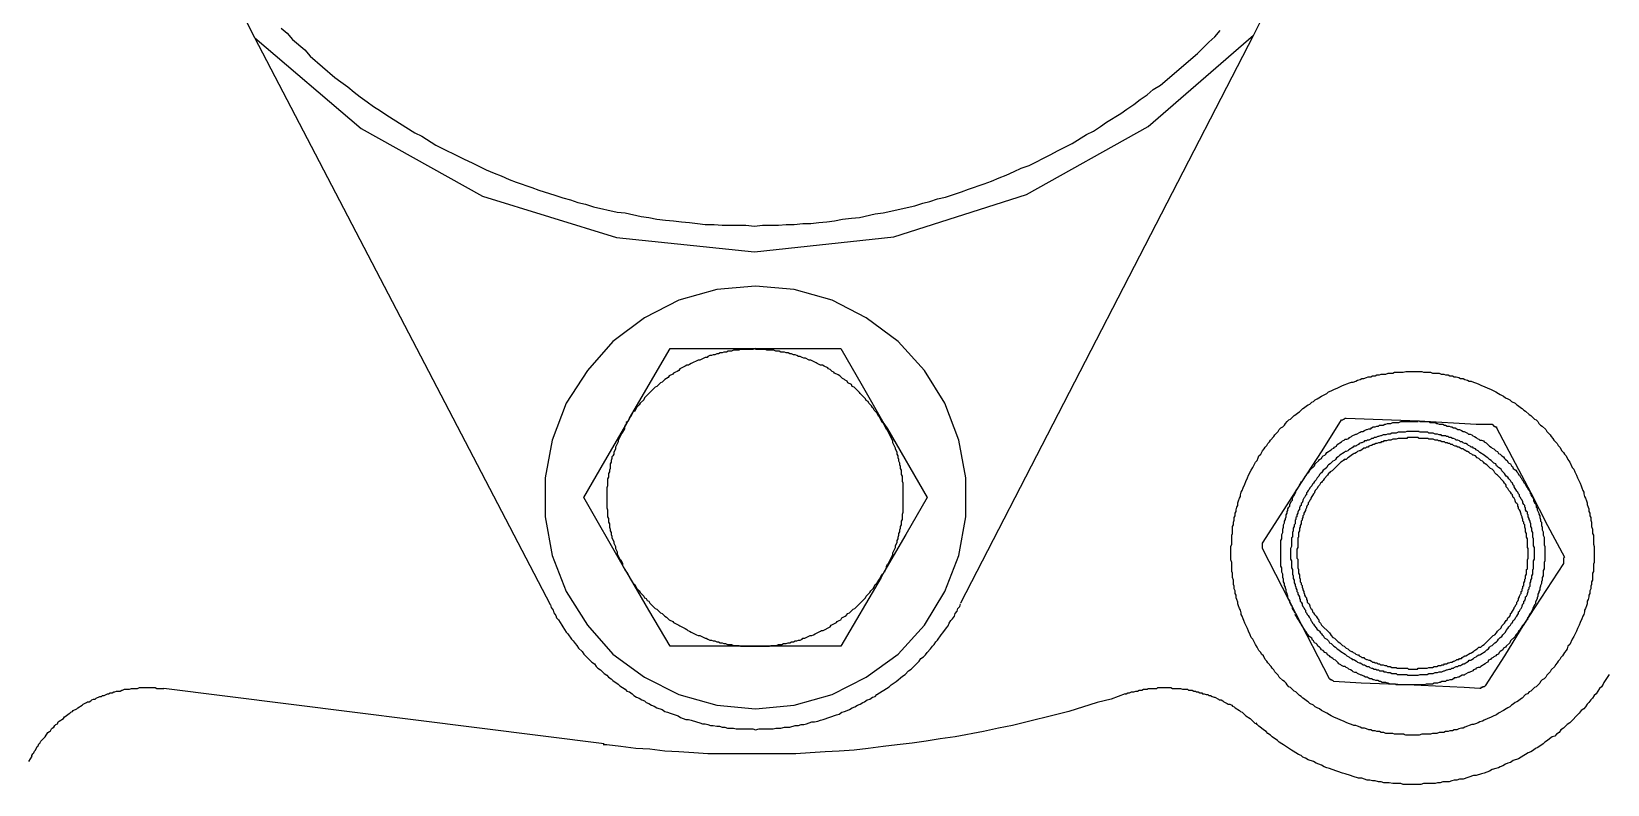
# Model space of a CAD drawing. Header units: inches. Extents: x 0 to 11, y 0.3 to 17.
# Drawn here: x 2.953 to 4.445, y 5.417 to 6.129 of the extents above; entities that cross this region are included whole.
import ezdxf

# ---------------------------------------------------------------- set-up
doc = ezdxf.new("R2010")
doc.units = ezdxf.units.IN
doc.header["$MEASUREMENT"] = 0
doc.layers.add('Layer 1', color=7, linetype='Continuous')

msp = doc.modelspace()

# ---------------------------------------------------------------- linework, layer by layer
at = {"layer": 'Layer 1', "color": 7, "lineweight": 25, "true_color": 0xffffff}
for points in [[(3.1642, 6.1233), (3.1458, 6.16), (3.1233, 6.2033), (3.105, 6.2375), (3.0817, 6.2817)], [(4.1917, 6.285), (4.1692, 6.2408), (4.1508, 6.2058), (4.1283, 6.1625), (4.11, 6.1258)], [(3.1892, 6.1325), (3.195, 6.1275), (3.2, 6.1217), (3.2117, 6.1117), (3.2167, 6.1058), (3.24, 6.0858), (3.2458, 6.0817), (3.2525, 6.0767), (3.2583, 6.0717), (3.2642, 6.0675), (3.2708, 6.0625), (3.2767, 6.0583), (3.2833, 6.0542), (3.2892, 6.05), (3.3158, 6.0333), (3.3225, 6.03), (3.3358, 6.0217), (3.3625, 6.0083), (3.37, 6.005), (3.3833, 5.9983), (3.3908, 5.995), (3.3975, 5.9925), (3.405, 5.9892), (3.4117, 5.9867), (3.4267, 5.9817), (3.4333, 5.9792), (3.4483, 5.9742), (3.4558, 5.9717), (3.4633, 5.97), (3.47, 5.9675), (3.4775, 5.9658), (3.485, 5.9633), (3.5075, 5.9583), (3.515, 5.9575), (3.53, 5.9542), (3.5375, 5.9533), (3.545, 5.9517), (3.5533, 5.9508), (3.5608, 5.95), (3.5683, 5.9492), (3.5758, 5.9483), (3.5833, 5.9475), (3.5908, 5.9467), (3.5992, 5.9467), (3.6067, 5.9458), (3.6292, 5.9458), (3.6375, 5.945), (3.645, 5.9458), (3.66, 5.9458), (3.6675, 5.9467), (3.675, 5.9467), (3.6833, 5.9475), (3.6908, 5.9475), (3.6983, 5.9483), (3.7058, 5.9492), (3.7133, 5.95), (3.7208, 5.9517), (3.7292, 5.9525), (3.7367, 5.9533), (3.7517, 5.9567), (3.7592, 5.9575), (3.7892, 5.9642), (3.7967, 5.9667), (3.8033, 5.9683), (3.8108, 5.9708), (3.8183, 5.9725), (3.8258, 5.975), (3.8333, 5.9775), (3.84, 5.98), (3.855, 5.985), (3.8617, 5.9875), (3.8692, 5.9908), (3.8758, 5.9933), (3.8833, 5.9967), (3.89, 6), (3.8975, 6.0025), (3.9175, 6.0125), (3.925, 6.0167), (3.9383, 6.0233), (3.9517, 6.0317), (3.9583, 6.035), (3.965, 6.0392), (3.9708, 6.0433), (3.9842, 6.0517), (3.99, 6.0558), (3.9967, 6.06), (4.0025, 6.065), (4.0092, 6.0692), (4.015, 6.0742), (4.0217, 6.0783), (4.0567, 6.1083), (4.0675, 6.1192), (4.0733, 6.1242), (4.0783, 6.13)], [(3.1642, 6.1233), (3.265, 6.0375), (3.38, 5.9733), (3.5067, 5.9342), (3.6375, 5.9208), (3.7692, 5.935), (3.895, 5.975), (4.01, 6.0392), (4.11, 6.1258)], [(3.4442, 5.5867), (3.1642, 6.1233)], [(4.11, 6.1258), (3.8325, 5.5883)], [(3.6383, 5.8883), (3.6017, 5.885), (3.5658, 5.875), (3.5333, 5.8583), (3.5033, 5.8358), (3.4792, 5.8083), (3.4592, 5.7775), (3.4458, 5.7425), (3.4392, 5.7067), (3.4392, 5.67), (3.4458, 5.6333), (3.4592, 5.5992), (3.4792, 5.5675), (3.5033, 5.54), (3.5333, 5.5183), (3.5658, 5.5017), (3.6017, 5.4917), (3.6383, 5.4883), (3.675, 5.4917), (3.7108, 5.5017), (3.7433, 5.5183), (3.7733, 5.54), (3.7983, 5.5675), (3.8175, 5.5992), (3.8308, 5.6333), (3.8375, 5.67), (3.8375, 5.7067), (3.8308, 5.7425), (3.8175, 5.7775), (3.7983, 5.8083), (3.7733, 5.8358), (3.7433, 5.8583), (3.7108, 5.875), (3.675, 5.885), (3.6383, 5.8883)], [(3.6383, 5.8292), (3.6358, 5.8283), (3.6242, 5.8283), (3.6225, 5.8275), (3.6175, 5.8275), (3.6158, 5.8267), (3.6125, 5.8267), (3.6108, 5.8258), (3.6083, 5.8258), (3.6067, 5.825), (3.605, 5.825), (3.6033, 5.8242), (3.6017, 5.8242), (3.6, 5.8233), (3.5983, 5.8233), (3.5967, 5.8225), (3.595, 5.8225), (3.5933, 5.8217), (3.5925, 5.8208), (3.5908, 5.8208), (3.5858, 5.8183), (3.5842, 5.8183), (3.5775, 5.815), (3.5758, 5.8142), (3.575, 5.8133), (3.5733, 5.8133), (3.5717, 5.8125), (3.5667, 5.81), (3.5658, 5.8083), (3.5642, 5.8075), (3.5625, 5.8067), (3.5608, 5.8058), (3.56, 5.805), (3.5567, 5.8033), (3.5558, 5.8017), (3.5525, 5.8), (3.55, 5.7975), (3.5483, 5.7967), (3.545, 5.7933), (3.5433, 5.7925), (3.5333, 5.7825), (3.5325, 5.7808), (3.5292, 5.7775), (3.5283, 5.7758), (3.5258, 5.7733), (3.5242, 5.77), (3.5225, 5.7692), (3.5208, 5.7658), (3.52, 5.765), (3.5175, 5.76), (3.5158, 5.7592), (3.5158, 5.7583)], [(3.5167, 5.7583), (3.5192, 5.7633), (3.5575, 5.8292)], [(3.5575, 5.8292), (3.6383, 5.8292)], [(3.6383, 5.8292), (3.7192, 5.8292)], [(3.7192, 5.8292), (3.7392, 5.7942), (3.76, 5.7583), (3.7583, 5.7592), (3.7558, 5.7642), (3.755, 5.765), (3.7533, 5.7683), (3.7508, 5.7708), (3.75, 5.7725), (3.7492, 5.7733), (3.7483, 5.775), (3.7458, 5.7775), (3.745, 5.7792), (3.7433, 5.78), (3.7425, 5.7817), (3.7375, 5.7867), (3.7367, 5.7875), (3.7317, 5.7925), (3.73, 5.7933), (3.7292, 5.795), (3.7258, 5.7967), (3.725, 5.7983), (3.7233, 5.7992), (3.7225, 5.8), (3.7208, 5.8008), (3.7183, 5.8033), (3.7167, 5.8042), (3.7133, 5.8058), (3.7125, 5.8067), (3.7108, 5.8075), (3.7092, 5.8092), (3.7075, 5.81), (3.7067, 5.8108), (3.7033, 5.8125), (3.7017, 5.8133), (3.7, 5.8133), (3.6967, 5.815), (3.6958, 5.8158), (3.6908, 5.8183), (3.6892, 5.8183), (3.6858, 5.82), (3.6842, 5.82), (3.6825, 5.8208), (3.6808, 5.8217), (3.6792, 5.8217), (3.6775, 5.8225), (3.6758, 5.8233), (3.6742, 5.8233), (3.6725, 5.8242), (3.6708, 5.8242), (3.6692, 5.825), (3.6675, 5.825), (3.6658, 5.8258), (3.6625, 5.8258), (3.6608, 5.8267), (3.6575, 5.8267), (3.6558, 5.8275), (3.6492, 5.8275), (3.6475, 5.8283), (3.6383, 5.8283)], [(4.2525, 5.4642), (4.2433, 5.4642), (4.2417, 5.465), (4.235, 5.465), (4.2333, 5.4658), (4.2308, 5.4658), (4.2292, 5.4667), (4.2267, 5.4667), (4.225, 5.4675), (4.2225, 5.4675), (4.2208, 5.4683), (4.2192, 5.4683), (4.2167, 5.4692), (4.215, 5.47), (4.2125, 5.47), (4.2108, 5.4708), (4.2083, 5.4717), (4.2067, 5.4725), (4.205, 5.4725), (4.2025, 5.4733), (4.2008, 5.4742), (4.1983, 5.475), (4.195, 5.4767), (4.1925, 5.4775), (4.1892, 5.4792), (4.1867, 5.48), (4.1833, 5.4817), (4.1817, 5.4825), (4.1792, 5.4842), (4.1742, 5.4867), (4.1725, 5.4883), (4.17, 5.4892), (4.1683, 5.49), (4.1667, 5.4917), (4.1633, 5.4933), (4.1617, 5.495), (4.16, 5.4958), (4.1583, 5.4975), (4.1567, 5.4983), (4.155, 5.5), (4.1533, 5.5008), (4.15, 5.5042), (4.1483, 5.505), (4.145, 5.5083), (4.1433, 5.5092), (4.1417, 5.5108), (4.1408, 5.5125), (4.1392, 5.5142), (4.1375, 5.515), (4.1342, 5.5183), (4.1333, 5.52), (4.13, 5.5233), (4.1292, 5.525), (4.1275, 5.5267), (4.1267, 5.5283), (4.1233, 5.5317), (4.1225, 5.5333), (4.1208, 5.535), (4.1192, 5.5383), (4.1175, 5.54), (4.1167, 5.5417), (4.115, 5.5433), (4.1133, 5.5467), (4.1117, 5.5492), (4.1092, 5.5542), (4.1075, 5.5558), (4.1067, 5.5583), (4.105, 5.5617), (4.1042, 5.5642), (4.1017, 5.5692), (4.1008, 5.5717), (4.1, 5.5733), (4.0992, 5.5758), (4.0983, 5.5775), (4.0983, 5.5792), (4.0975, 5.5817), (4.0967, 5.5833), (4.0958, 5.5858), (4.095, 5.5875), (4.095, 5.5892), (4.0942, 5.5917), (4.0933, 5.5933), (4.0933, 5.5958), (4.0925, 5.5975), (4.0925, 5.6), (4.0917, 5.6017), (4.0917, 5.6042), (4.0908, 5.6058), (4.0908, 5.61), (4.09, 5.6125), (4.09, 5.6167), (4.0892, 5.6183), (4.0892, 5.6267), (4.0883, 5.6292), (4.0883, 5.6417), (4.0892, 5.6442), (4.0892, 5.6525), (4.09, 5.6542), (4.09, 5.6608), (4.0908, 5.6625), (4.0908, 5.665), (4.0917, 5.6667), (4.0917, 5.6692), (4.0925, 5.6708), (4.0925, 5.6733), (4.0933, 5.675), (4.0933, 5.6767), (4.0942, 5.6792), (4.095, 5.6808), (4.095, 5.6833), (4.0958, 5.685), (4.0967, 5.6875), (4.0975, 5.6892), (4.0975, 5.6908), (4.0983, 5.6933), (4.0992, 5.695), (4.1, 5.6975), (4.1017, 5.7008), (4.1025, 5.7033), (4.1042, 5.7067), (4.105, 5.7092), (4.1075, 5.7142), (4.1092, 5.7167), (4.1117, 5.7217), (4.1133, 5.7233), (4.1142, 5.7258), (4.115, 5.7275), (4.1167, 5.7292), (4.1183, 5.7325), (4.12, 5.7342), (4.1208, 5.7358), (4.1225, 5.7375), (4.1233, 5.7392), (4.125, 5.7408), (4.1258, 5.7425), (4.1292, 5.7458), (4.13, 5.7475), (4.1333, 5.7508), (4.1342, 5.7525), (4.1358, 5.7542), (4.1375, 5.755), (4.1392, 5.7567), (4.14, 5.7583), (4.1417, 5.76), (4.1433, 5.7617), (4.145, 5.7625), (4.1483, 5.7658), (4.15, 5.7667), (4.1517, 5.7683), (4.1533, 5.7692), (4.1567, 5.7725), (4.1583, 5.7733), (4.16, 5.775), (4.1617, 5.7758), (4.1633, 5.7767), (4.165, 5.7783), (4.1667, 5.7792), (4.1683, 5.7808), (4.17, 5.7817), (4.1717, 5.7825), (4.1742, 5.7842), (4.1775, 5.7858), (4.1792, 5.7867), (4.1808, 5.7883), (4.1833, 5.7892), (4.1867, 5.7908), (4.1892, 5.7917), (4.1942, 5.7942), (4.1967, 5.795), (4.1983, 5.7958), (4.2008, 5.7967), (4.2025, 5.7975), (4.2042, 5.7975), (4.2067, 5.7983), (4.2083, 5.7992), (4.2108, 5.8), (4.2125, 5.8008), (4.2142, 5.8008), (4.2167, 5.8017), (4.2183, 5.8025), (4.2208, 5.8025), (4.2225, 5.8033), (4.225, 5.8033), (4.2267, 5.8042), (4.2292, 5.8042), (4.2308, 5.805), (4.235, 5.805), (4.2375, 5.8058), (4.2417, 5.8058), (4.2433, 5.8067), (4.2517, 5.8067), (4.2542, 5.8075), (4.2692, 5.8075), (4.2708, 5.8067), (4.2775, 5.8067), (4.2792, 5.8058), (4.2858, 5.8058), (4.2875, 5.805), (4.29, 5.805), (4.2917, 5.8042), (4.2942, 5.8042), (4.2958, 5.8033), (4.2983, 5.8033), (4.3, 5.8025), (4.3017, 5.8025), (4.3042, 5.8017), (4.3058, 5.8008), (4.3083, 5.8008), (4.31, 5.8), (4.3125, 5.7992), (4.3142, 5.7983), (4.3158, 5.7983), (4.3183, 5.7975), (4.32, 5.7967), (4.3225, 5.7958), (4.3258, 5.7942), (4.3283, 5.7933), (4.3317, 5.7917), (4.3342, 5.7908), (4.3392, 5.7883), (4.3417, 5.7867), (4.3433, 5.7858), (4.3467, 5.7842), (4.3483, 5.7825), (4.3508, 5.7817), (4.3525, 5.7808), (4.3542, 5.7792), (4.3575, 5.7775), (4.3592, 5.7758), (4.3608, 5.775), (4.3625, 5.7733), (4.3642, 5.7725), (4.3658, 5.7708), (4.3675, 5.77), (4.3708, 5.7667), (4.3725, 5.7658), (4.3758, 5.7625), (4.3775, 5.7617), (4.3792, 5.76), (4.38, 5.7583), (4.3817, 5.7567), (4.3833, 5.7558), (4.3867, 5.7525), (4.3875, 5.7508), (4.3908, 5.7475), (4.3917, 5.7458), (4.3933, 5.7442), (4.3942, 5.7425), (4.3975, 5.7392), (4.3983, 5.7375), (4.4, 5.7358), (4.4017, 5.7325), (4.4033, 5.7308), (4.4042, 5.7292), (4.4058, 5.7275), (4.4075, 5.7242), (4.4092, 5.7217), (4.4117, 5.7167), (4.4133, 5.715), (4.4142, 5.7125), (4.4158, 5.7092), (4.4167, 5.7067), (4.4192, 5.7017), (4.42, 5.6992), (4.4208, 5.6975), (4.4217, 5.695), (4.4225, 5.6933), (4.4225, 5.6917), (4.4233, 5.6892), (4.4242, 5.6875), (4.425, 5.685), (4.4258, 5.6833), (4.4258, 5.6817), (4.4267, 5.6792), (4.4275, 5.6775), (4.4275, 5.675), (4.4283, 5.6733), (4.4283, 5.6708), (4.4292, 5.6692), (4.4292, 5.6667), (4.43, 5.665), (4.43, 5.6608), (4.4308, 5.6583), (4.4308, 5.6542), (4.4317, 5.6525), (4.4317, 5.6442), (4.4325, 5.6417), (4.4325, 5.6267), (4.4317, 5.625), (4.4317, 5.6183), (4.4308, 5.6167), (4.4308, 5.61), (4.43, 5.6083), (4.43, 5.6058), (4.4292, 5.6042), (4.4292, 5.6017), (4.4283, 5.6), (4.4283, 5.5975), (4.4275, 5.5958), (4.4275, 5.5942), (4.4267, 5.5917), (4.4258, 5.59), (4.4258, 5.5875), (4.425, 5.5858), (4.4242, 5.5833), (4.4233, 5.5817), (4.4233, 5.58), (4.4225, 5.5775), (4.4217, 5.5758), (4.4208, 5.5733), (4.4192, 5.57), (4.4183, 5.5675), (4.4167, 5.5642), (4.4158, 5.5617), (4.4133, 5.5567), (4.4117, 5.5542), (4.4092, 5.5492), (4.4075, 5.5475), (4.4067, 5.545), (4.4058, 5.5433), (4.4042, 5.5417), (4.4025, 5.5383), (4.4008, 5.5367), (4.4, 5.535), (4.3983, 5.5333), (4.3975, 5.5317), (4.3958, 5.53), (4.395, 5.5283), (4.3917, 5.525), (4.3908, 5.5233), (4.3875, 5.52), (4.3867, 5.5183), (4.385, 5.5167), (4.3833, 5.5158), (4.3817, 5.5142), (4.3808, 5.5125), (4.3775, 5.5092), (4.3758, 5.5083), (4.3725, 5.505), (4.3708, 5.5042), (4.3692, 5.5025), (4.3675, 5.5017), (4.3642, 5.4983), (4.3625, 5.4975), (4.3608, 5.4958), (4.3592, 5.495), (4.3575, 5.4942), (4.3558, 5.4925), (4.3542, 5.4917), (4.3525, 5.49), (4.3508, 5.4892), (4.3492, 5.4883), (4.3467, 5.4867), (4.3417, 5.4842), (4.34, 5.4825), (4.3375, 5.4817), (4.3342, 5.48), (4.3317, 5.4792), (4.3283, 5.4775), (4.3267, 5.4767), (4.3242, 5.4758), (4.3225, 5.475), (4.32, 5.4742), (4.3183, 5.4733), (4.3167, 5.4733), (4.3142, 5.4725), (4.3125, 5.4717), (4.31, 5.4708), (4.3083, 5.47), (4.3067, 5.47), (4.3042, 5.4692), (4.3025, 5.4683), (4.3, 5.4683), (4.2983, 5.4675), (4.2958, 5.4675), (4.2942, 5.4667), (4.2917, 5.4667), (4.29, 5.4658), (4.2858, 5.4658), (4.2833, 5.465), (4.2792, 5.465), (4.2775, 5.4642), (4.2692, 5.4642), (4.2667, 5.4633), (4.2542, 5.4633), (4.2517, 5.4642)], [(4.1558, 5.7033), (4.175, 5.7325), (4.1933, 5.7617), (4.1942, 5.7617), (4.195, 5.7625), (4.1958, 5.7625), (4.1967, 5.7633), (4.1975, 5.7633)], [(4.1558, 5.7033), (4.1567, 5.7042), (4.1575, 5.7058), (4.1583, 5.7067), (4.1592, 5.7083), (4.16, 5.7092), (4.1608, 5.7108), (4.1617, 5.7117), (4.1625, 5.7125), (4.1633, 5.7142), (4.1675, 5.7183), (4.1683, 5.72), (4.1717, 5.7233), (4.1725, 5.7242), (4.1742, 5.725), (4.175, 5.7267), (4.1758, 5.7275), (4.1775, 5.7283), (4.1783, 5.7292), (4.1792, 5.7308), (4.1808, 5.7317), (4.1817, 5.7325), (4.1833, 5.7333), (4.1842, 5.7342), (4.1858, 5.735), (4.1867, 5.7358), (4.1883, 5.7367), (4.1892, 5.7383), (4.1908, 5.7392), (4.1917, 5.74), (4.1933, 5.7408), (4.1942, 5.7417), (4.1958, 5.7425), (4.1967, 5.7433), (4.1983, 5.7433), (4.2, 5.7442), (4.2008, 5.745), (4.2025, 5.7458), (4.2033, 5.7467), (4.2067, 5.7483), (4.2075, 5.7483), (4.2108, 5.75), (4.2117, 5.7508), (4.2133, 5.7508), (4.215, 5.7517), (4.2167, 5.7525), (4.2175, 5.7525), (4.2192, 5.7533), (4.2208, 5.7533), (4.2217, 5.7542), (4.2233, 5.755), (4.225, 5.755), (4.2267, 5.7558), (4.2283, 5.7558), (4.2292, 5.7567), (4.2325, 5.7567), (4.2342, 5.7575), (4.235, 5.7575), (4.2367, 5.7583), (4.24, 5.7583), (4.2417, 5.7592), (4.2475, 5.7592), (4.2492, 5.76), (4.2658, 5.76)], [(4.1975, 5.7633), (4.2233, 5.7625), (4.2667, 5.7608)], [(4.2667, 5.7608), (4.2675, 5.76), (4.2758, 5.76), (4.2767, 5.7592), (4.2817, 5.7592), (4.2833, 5.7583), (4.2842, 5.7583), (4.2858, 5.7575), (4.2892, 5.7575), (4.2908, 5.7567), (4.2917, 5.7567), (4.2933, 5.7558), (4.295, 5.7558), (4.2967, 5.755), (4.2975, 5.755), (4.2992, 5.7542), (4.3008, 5.7542), (4.3025, 5.7533), (4.3033, 5.7525), (4.305, 5.7525), (4.3067, 5.7517), (4.3083, 5.7508), (4.3092, 5.7508), (4.3125, 5.7492), (4.3133, 5.7483), (4.315, 5.7483), (4.3167, 5.7475), (4.3175, 5.7467), (4.3192, 5.7458), (4.3208, 5.745), (4.3217, 5.7442), (4.3233, 5.7433), (4.3242, 5.7425), (4.3258, 5.7425), (4.3275, 5.7417), (4.3283, 5.7408), (4.33, 5.74), (4.3308, 5.7392), (4.3333, 5.7367), (4.335, 5.7358), (4.3358, 5.735), (4.3375, 5.7342), (4.3392, 5.7325), (4.3408, 5.7317), (4.3417, 5.73), (4.3433, 5.7292), (4.345, 5.7275), (4.3467, 5.7267), (4.3475, 5.725), (4.3483, 5.7242), (4.35, 5.7233), (4.3508, 5.7217), (4.3517, 5.7208), (4.3533, 5.72), (4.3542, 5.7183), (4.355, 5.7175), (4.3558, 5.7158), (4.3567, 5.715), (4.3583, 5.7142), (4.3592, 5.7125), (4.36, 5.7117), (4.3608, 5.71), (4.3617, 5.7092), (4.3625, 5.7075), (4.3633, 5.7067), (4.3642, 5.705), (4.365, 5.7042), (4.3658, 5.7025), (4.3667, 5.7017), (4.3683, 5.6983), (4.3692, 5.6975), (4.37, 5.6958), (4.3708, 5.695), (4.3717, 5.6933), (4.3717, 5.6917)], [(4.2667, 5.7608), (4.3208, 5.7575), (4.3358, 5.7575), (4.3375, 5.7558), (4.3383, 5.7558), (4.3383, 5.755), (4.34, 5.755), (4.34, 5.7542), (4.3725, 5.6925)], [(3.5167, 5.7583), (3.515, 5.7567), (3.5142, 5.755), (3.5142, 5.7533), (3.5125, 5.75), (3.5117, 5.7492), (3.5083, 5.7425), (3.5083, 5.7408), (3.5058, 5.7358), (3.5058, 5.7342), (3.5042, 5.7308), (3.5042, 5.7292), (3.5033, 5.7275), (3.5025, 5.7267), (3.5025, 5.725), (3.5017, 5.7233), (3.5017, 5.7217), (3.5008, 5.72), (3.5008, 5.7158), (3.5, 5.7142), (3.5, 5.7125), (3.4992, 5.7108), (3.4992, 5.7075), (3.4983, 5.7058), (3.4983, 5.6992), (3.4975, 5.6975), (3.4975, 5.6783), (3.4983, 5.6767), (3.4983, 5.67), (3.4992, 5.6683), (3.4992, 5.665), (3.5, 5.6633), (3.5, 5.66), (3.5008, 5.6583), (3.5008, 5.6567), (3.5017, 5.655), (3.5017, 5.6533), (3.5025, 5.6517), (3.5025, 5.65), (3.5042, 5.6467), (3.5042, 5.645), (3.5058, 5.6417), (3.5058, 5.64), (3.5075, 5.6367), (3.5075, 5.635), (3.51, 5.63), (3.5108, 5.6292), (3.5125, 5.6258), (3.5125, 5.6242), (3.515, 5.6192), (3.5167, 5.6175), (3.5133, 5.6225), (3.4758, 5.6883), (3.4958, 5.7225), (3.5167, 5.7583)], [(3.76, 5.6175), (3.7608, 5.6183), (3.7625, 5.6217), (3.7625, 5.6233), (3.7633, 5.625), (3.7642, 5.6258), (3.7683, 5.6342), (3.7683, 5.6358), (3.7708, 5.6408), (3.7708, 5.6425), (3.7725, 5.6458), (3.7725, 5.6475), (3.7733, 5.6492), (3.7733, 5.6508), (3.7742, 5.6525), (3.7742, 5.6542), (3.775, 5.6558), (3.775, 5.6575), (3.7758, 5.6592), (3.7758, 5.6608), (3.7767, 5.6625), (3.7767, 5.6658), (3.7775, 5.6675), (3.7775, 5.6725), (3.7783, 5.6742), (3.7783, 5.7017), (3.7775, 5.7033), (3.7775, 5.7083), (3.7767, 5.71), (3.7767, 5.7142), (3.7758, 5.7158), (3.7758, 5.7175), (3.775, 5.7192), (3.775, 5.7208), (3.7742, 5.7225), (3.7742, 5.7242), (3.7733, 5.7258), (3.7733, 5.7275), (3.7725, 5.7292), (3.7725, 5.7308), (3.7708, 5.7342), (3.7708, 5.735), (3.7683, 5.74), (3.7683, 5.7417), (3.7633, 5.7517), (3.7625, 5.7525), (3.76, 5.7575), (3.76, 5.7583)], [(3.76, 5.7583), (3.7633, 5.7533), (3.8008, 5.6883)], [(4.2667, 5.7508), (4.255, 5.7508), (4.2533, 5.75), (4.2467, 5.75), (4.245, 5.7492), (4.2408, 5.7492), (4.2392, 5.7483), (4.2367, 5.7483), (4.235, 5.7475), (4.2325, 5.7475), (4.2308, 5.7467), (4.23, 5.7467), (4.2283, 5.7458), (4.2275, 5.7458), (4.2258, 5.745), (4.2242, 5.745), (4.2233, 5.7442), (4.2217, 5.7442), (4.2208, 5.7433), (4.2192, 5.7425), (4.2175, 5.7425), (4.2167, 5.7417), (4.215, 5.7417), (4.2142, 5.7408), (4.2125, 5.74), (4.2117, 5.74), (4.21, 5.7392), (4.2092, 5.7383), (4.2075, 5.7375), (4.2067, 5.7367), (4.205, 5.7367), (4.2042, 5.7358), (4.2025, 5.735), (4.2017, 5.7342), (4.2, 5.7333), (4.1992, 5.7325), (4.1975, 5.7317), (4.1967, 5.7317), (4.1958, 5.7308), (4.1942, 5.73), (4.1933, 5.7292), (4.1917, 5.7283), (4.19, 5.7267), (4.1883, 5.7258), (4.1875, 5.7242), (4.1867, 5.7233), (4.185, 5.7225), (4.1825, 5.72), (4.1808, 5.7192), (4.18, 5.7183), (4.1792, 5.7167), (4.1775, 5.715), (4.1758, 5.7142), (4.175, 5.7125), (4.1742, 5.7117), (4.1733, 5.7108), (4.1725, 5.71), (4.1717, 5.7083), (4.17, 5.7067), (4.1692, 5.705), (4.1675, 5.7033), (4.1667, 5.7017), (4.1658, 5.7008), (4.165, 5.6992), (4.1642, 5.6983), (4.1633, 5.6975), (4.1625, 5.6958), (4.1617, 5.695), (4.1608, 5.6933), (4.16, 5.6925), (4.16, 5.6908), (4.1592, 5.69), (4.1583, 5.6883), (4.1575, 5.6875), (4.1567, 5.6858), (4.1567, 5.685), (4.1558, 5.6833), (4.155, 5.6825), (4.155, 5.6808), (4.1542, 5.68), (4.1533, 5.6783), (4.1533, 5.6767), (4.1525, 5.6758), (4.1517, 5.6742), (4.1517, 5.6733), (4.1508, 5.6717), (4.1508, 5.67), (4.15, 5.6692), (4.15, 5.6675), (4.1492, 5.6667), (4.1492, 5.6633), (4.1483, 5.6625), (4.1483, 5.6608), (4.1475, 5.6592), (4.1475, 5.6567), (4.1467, 5.655), (4.1467, 5.6508), (4.1458, 5.65), (4.1458, 5.6417), (4.145, 5.64), (4.145, 5.63), (4.1458, 5.6283), (4.1458, 5.6217), (4.1467, 5.62), (4.1467, 5.6158), (4.1475, 5.6142), (4.1475, 5.6117), (4.1483, 5.61), (4.1483, 5.6075), (4.1492, 5.6058), (4.1492, 5.605), (4.15, 5.6033), (4.15, 5.6025), (4.1508, 5.6008), (4.1508, 5.5992), (4.1517, 5.5983), (4.1517, 5.5967), (4.1525, 5.5958), (4.1533, 5.5942), (4.1533, 5.5925), (4.1542, 5.5917), (4.1542, 5.59), (4.155, 5.5892), (4.1558, 5.5875), (4.1558, 5.5867), (4.1567, 5.585), (4.1575, 5.5842), (4.1583, 5.5825), (4.1592, 5.5817), (4.1592, 5.58), (4.16, 5.5792), (4.1608, 5.5775), (4.1617, 5.5767), (4.1625, 5.575), (4.1633, 5.5742), (4.1642, 5.5725), (4.1642, 5.5717), (4.165, 5.5708), (4.1658, 5.5692), (4.1667, 5.5683), (4.1675, 5.5667), (4.1692, 5.565), (4.17, 5.5633), (4.1717, 5.5625), (4.1725, 5.5617), (4.1733, 5.56), (4.1742, 5.5592), (4.175, 5.5583), (4.1758, 5.5575), (4.1767, 5.5558), (4.1775, 5.555), (4.1792, 5.5542), (4.1808, 5.5525), (4.1817, 5.5508), (4.1833, 5.55), (4.1858, 5.5475), (4.1875, 5.5467), (4.1892, 5.545), (4.1908, 5.5442), (4.1925, 5.5425), (4.1942, 5.5417), (4.195, 5.5408), (4.1967, 5.54), (4.1983, 5.5383), (4.2, 5.5375), (4.2008, 5.5367), (4.2025, 5.5358), (4.2033, 5.535), (4.205, 5.535), (4.2058, 5.5342), (4.2075, 5.5333), (4.2083, 5.5325), (4.21, 5.5317), (4.2108, 5.5317), (4.2125, 5.5308), (4.2133, 5.53), (4.215, 5.53), (4.2158, 5.5292), (4.2175, 5.5283), (4.2192, 5.5283), (4.22, 5.5275), (4.2217, 5.5267), (4.2225, 5.5267), (4.2242, 5.5258), (4.2258, 5.5258), (4.2267, 5.525), (4.2283, 5.525), (4.2292, 5.5242), (4.2325, 5.5242), (4.2333, 5.5233), (4.235, 5.5233), (4.2367, 5.5225), (4.2392, 5.5225), (4.2408, 5.5217), (4.245, 5.5217), (4.2458, 5.5208), (4.255, 5.5208), (4.2558, 5.52), (4.2658, 5.52), (4.2675, 5.5208), (4.2742, 5.5208), (4.2758, 5.5217), (4.28, 5.5217), (4.2817, 5.5225), (4.2842, 5.5225), (4.2858, 5.5233), (4.2883, 5.5233), (4.29, 5.5242), (4.2908, 5.5242), (4.2925, 5.525), (4.2933, 5.525), (4.295, 5.5258), (4.2967, 5.5258), (4.2975, 5.5267), (4.2992, 5.5267), (4.3, 5.5275), (4.3017, 5.5283), (4.3033, 5.5283), (4.3042, 5.5292), (4.3058, 5.5292), (4.3067, 5.53), (4.3083, 5.5308), (4.3092, 5.5308), (4.3108, 5.5317), (4.3117, 5.5325), (4.3133, 5.5333), (4.3142, 5.5342), (4.3158, 5.5342), (4.3167, 5.535), (4.3183, 5.5358), (4.3192, 5.5367), (4.3208, 5.5375), (4.3217, 5.5383), (4.3233, 5.5392), (4.3242, 5.5392), (4.325, 5.54), (4.3267, 5.5408), (4.3275, 5.5417), (4.3292, 5.5425), (4.3308, 5.5442), (4.3325, 5.545), (4.3333, 5.5467), (4.3342, 5.5475), (4.3358, 5.5483), (4.3383, 5.5508), (4.34, 5.5517), (4.3408, 5.5525), (4.3417, 5.5542), (4.3433, 5.5558), (4.345, 5.5567), (4.3458, 5.5583), (4.3483, 5.5608), (4.3492, 5.5625), (4.3508, 5.5642), (4.3517, 5.5658), (4.3533, 5.5675), (4.3542, 5.5692), (4.355, 5.57), (4.3558, 5.5717), (4.3567, 5.5725), (4.3575, 5.5733), (4.3583, 5.575), (4.3592, 5.5758), (4.36, 5.5775), (4.3608, 5.5783), (4.3608, 5.58), (4.3617, 5.5808), (4.3625, 5.5825), (4.3633, 5.5833), (4.3642, 5.585), (4.3642, 5.5858), (4.365, 5.5875), (4.3658, 5.5883), (4.3658, 5.59), (4.3667, 5.5908), (4.3675, 5.5925), (4.3675, 5.5942), (4.3683, 5.595), (4.3692, 5.5967), (4.3692, 5.5975), (4.37, 5.5992), (4.37, 5.6008), (4.3708, 5.6017), (4.3708, 5.6033), (4.3717, 5.6042), (4.3717, 5.6075), (4.3725, 5.6083), (4.3725, 5.61), (4.3733, 5.6117), (4.3733, 5.6142), (4.3742, 5.6158), (4.3742, 5.62), (4.375, 5.6208), (4.375, 5.6283), (4.3758, 5.63), (4.3758, 5.6408), (4.375, 5.6425), (4.375, 5.6492), (4.3742, 5.6508), (4.3742, 5.655), (4.3733, 5.6567), (4.3733, 5.6592), (4.3725, 5.6608), (4.3725, 5.6633), (4.3717, 5.665), (4.3717, 5.6658), (4.3708, 5.6675), (4.3708, 5.6683), (4.37, 5.67), (4.37, 5.6717), (4.3692, 5.6725), (4.3692, 5.6742), (4.3683, 5.675), (4.3675, 5.6767), (4.3675, 5.6783), (4.3667, 5.6792), (4.3667, 5.6808), (4.3658, 5.6817), (4.365, 5.6833), (4.365, 5.6842), (4.3642, 5.6858), (4.3633, 5.6867), (4.3625, 5.6883), (4.3617, 5.6892), (4.3617, 5.6908), (4.3608, 5.6917), (4.36, 5.6933), (4.3592, 5.6942), (4.3583, 5.6958), (4.3575, 5.6967), (4.3567, 5.6983), (4.3567, 5.6992), (4.3558, 5.7), (4.355, 5.7017), (4.3542, 5.7025), (4.3533, 5.7042), (4.3517, 5.7058), (4.3508, 5.7075), (4.3492, 5.7083), (4.3483, 5.7092), (4.3475, 5.7108), (4.345, 5.7133), (4.3442, 5.715), (4.3433, 5.7158), (4.3417, 5.7167), (4.3408, 5.7175), (4.34, 5.7183), (4.3392, 5.72), (4.3375, 5.7208), (4.335, 5.7233), (4.3333, 5.7242), (4.3317, 5.7258), (4.33, 5.7267), (4.3283, 5.7283), (4.3267, 5.7292), (4.3258, 5.73), (4.3242, 5.7308), (4.3225, 5.7325), (4.3208, 5.7333), (4.32, 5.7342), (4.3183, 5.735), (4.3175, 5.7358), (4.3158, 5.7358), (4.315, 5.7367), (4.3133, 5.7375), (4.3125, 5.7383), (4.3108, 5.7392), (4.31, 5.7392), (4.3083, 5.74), (4.3075, 5.7408), (4.3058, 5.7408), (4.305, 5.7417), (4.3033, 5.7425), (4.3017, 5.7425), (4.3008, 5.7433), (4.2992, 5.7442), (4.2983, 5.7442), (4.2967, 5.745), (4.295, 5.745), (4.2942, 5.7458), (4.2925, 5.7458), (4.2917, 5.7467), (4.2883, 5.7467), (4.2875, 5.7475), (4.2858, 5.7475), (4.2842, 5.7483), (4.2817, 5.7483), (4.28, 5.7492), (4.2758, 5.7492), (4.275, 5.75), (4.2675, 5.75), (4.2658, 5.7508)], [(4.2658, 5.745), (4.2558, 5.745), (4.255, 5.7442), (4.2467, 5.7442), (4.245, 5.7433), (4.2417, 5.7433), (4.24, 5.7425), (4.2375, 5.7425), (4.2358, 5.7417), (4.2333, 5.7417), (4.2325, 5.7408), (4.2308, 5.7408), (4.23, 5.74), (4.2283, 5.74), (4.2267, 5.7392), (4.2258, 5.7392), (4.2242, 5.7383), (4.2233, 5.7383), (4.2217, 5.7375), (4.2208, 5.7375), (4.2192, 5.7367), (4.2183, 5.7358), (4.2167, 5.7358), (4.2158, 5.735), (4.2142, 5.735), (4.2125, 5.7333), (4.2108, 5.7325), (4.21, 5.7325), (4.2083, 5.7317), (4.2075, 5.7308), (4.2058, 5.73), (4.205, 5.73), (4.2042, 5.7292), (4.2025, 5.7283), (4.2008, 5.7267), (4.1992, 5.7258), (4.1975, 5.7242), (4.1958, 5.7242), (4.195, 5.7233), (4.1942, 5.7225), (4.1925, 5.7217), (4.19, 5.7192), (4.1892, 5.7183), (4.1842, 5.7133), (4.1825, 5.7125), (4.1817, 5.7117), (4.1808, 5.7108), (4.18, 5.7092), (4.1767, 5.7058), (4.1758, 5.7042), (4.175, 5.7033), (4.1742, 5.7025), (4.1733, 5.7017), (4.1725, 5.7), (4.1708, 5.6983), (4.17, 5.6967), (4.1683, 5.695), (4.1675, 5.6933), (4.1675, 5.6925), (4.1667, 5.6917), (4.1658, 5.69), (4.165, 5.6892), (4.1642, 5.6875), (4.1642, 5.6867), (4.1633, 5.6858), (4.1625, 5.6842), (4.1617, 5.6833), (4.1617, 5.6817), (4.1608, 5.6808), (4.16, 5.6792), (4.16, 5.6783), (4.1592, 5.6767), (4.1592, 5.6758), (4.1583, 5.6742), (4.1575, 5.6733), (4.1575, 5.6717), (4.1567, 5.6708), (4.1567, 5.6692), (4.1558, 5.6683), (4.1558, 5.6667), (4.155, 5.6658), (4.155, 5.6633), (4.1542, 5.6617), (4.1542, 5.66), (4.1533, 5.6592), (4.1533, 5.6567), (4.1525, 5.655), (4.1525, 5.6508), (4.1517, 5.65), (4.1517, 5.6408), (4.1508, 5.6392), (4.1508, 5.6308), (4.1517, 5.63), (4.1517, 5.6217), (4.1525, 5.62), (4.1525, 5.6167), (4.1533, 5.615), (4.1533, 5.6125), (4.1542, 5.6108), (4.1542, 5.6083), (4.155, 5.6075), (4.155, 5.6058), (4.1558, 5.605), (4.1558, 5.6033), (4.1567, 5.6017), (4.1567, 5.6008), (4.1575, 5.5992), (4.1575, 5.5983), (4.1583, 5.5967), (4.1583, 5.5958), (4.1592, 5.5942), (4.16, 5.5933), (4.16, 5.5917), (4.1608, 5.5908), (4.1608, 5.5892), (4.1617, 5.5883), (4.1625, 5.5875), (4.1633, 5.5858), (4.1633, 5.585), (4.1642, 5.5833), (4.165, 5.5825), (4.1658, 5.5808), (4.1658, 5.58), (4.1667, 5.5792), (4.1675, 5.5775), (4.1692, 5.5758), (4.17, 5.5742), (4.1708, 5.5733), (4.1717, 5.5725), (4.1717, 5.5708), (4.1733, 5.5692), (4.1742, 5.5675), (4.1817, 5.56), (4.1825, 5.5592), (4.1833, 5.5575), (4.185, 5.5558), (4.1867, 5.555), (4.1892, 5.5525), (4.19, 5.5517), (4.1917, 5.5508), (4.1942, 5.5483), (4.1958, 5.5475), (4.1975, 5.5458), (4.1992, 5.545), (4.2008, 5.5433), (4.2025, 5.5425), (4.2033, 5.5425), (4.2042, 5.5417), (4.2058, 5.5408), (4.2067, 5.54), (4.2083, 5.5392), (4.2092, 5.5392), (4.21, 5.5383), (4.2117, 5.5375), (4.2125, 5.5367), (4.2142, 5.5367), (4.215, 5.5358), (4.2167, 5.535), (4.2175, 5.535), (4.2192, 5.5342), (4.22, 5.5342), (4.2217, 5.5333), (4.2225, 5.5325), (4.2242, 5.5325), (4.225, 5.5317), (4.2267, 5.5317), (4.2275, 5.5308), (4.2292, 5.5308), (4.23, 5.53), (4.2325, 5.53), (4.2342, 5.5292), (4.2358, 5.5292), (4.2367, 5.5283), (4.2392, 5.5283), (4.2408, 5.5275), (4.245, 5.5275), (4.2458, 5.5267), (4.2558, 5.5267), (4.2567, 5.5258), (4.265, 5.5258), (4.2658, 5.5267), (4.2742, 5.5267), (4.2758, 5.5275), (4.2792, 5.5275), (4.2808, 5.5283), (4.2833, 5.5283), (4.285, 5.5292), (4.2875, 5.5292), (4.2883, 5.53), (4.29, 5.53), (4.2908, 5.5308), (4.2925, 5.5308), (4.2942, 5.5317), (4.295, 5.5317), (4.2967, 5.5325), (4.2975, 5.5325), (4.2992, 5.5333), (4.3, 5.5333), (4.3017, 5.5342), (4.3025, 5.535), (4.3042, 5.535), (4.305, 5.5358), (4.3067, 5.5358), (4.3075, 5.5367), (4.3083, 5.5375), (4.31, 5.5383), (4.3108, 5.5383), (4.3125, 5.5392), (4.3133, 5.54), (4.315, 5.5408), (4.3158, 5.5408), (4.3167, 5.5417), (4.3183, 5.5425), (4.3192, 5.5433), (4.32, 5.5442), (4.3217, 5.545), (4.3233, 5.5467), (4.325, 5.5467), (4.3267, 5.5483), (4.3283, 5.5492), (4.3308, 5.5517), (4.3317, 5.5525), (4.3367, 5.5575), (4.3383, 5.5583), (4.34, 5.56), (4.3408, 5.5617), (4.3442, 5.565), (4.345, 5.5667), (4.3475, 5.5692), (4.3483, 5.5708), (4.3492, 5.5717), (4.35, 5.5725), (4.3508, 5.5742), (4.3525, 5.5758), (4.3533, 5.5775), (4.3533, 5.5783), (4.3542, 5.5792), (4.355, 5.5808), (4.3558, 5.5817), (4.3567, 5.5833), (4.3567, 5.5842), (4.3575, 5.585), (4.3583, 5.5867), (4.3592, 5.5875), (4.3592, 5.5892), (4.36, 5.59), (4.3608, 5.5917), (4.3608, 5.5925), (4.3617, 5.5942), (4.3617, 5.595), (4.3625, 5.5967), (4.3633, 5.5975), (4.3633, 5.5992), (4.3642, 5.6), (4.3642, 5.6017), (4.365, 5.6025), (4.365, 5.6042), (4.3658, 5.605), (4.3658, 5.6075), (4.3667, 5.6092), (4.3667, 5.6108), (4.3675, 5.6117), (4.3675, 5.6142), (4.3683, 5.6158), (4.3683, 5.62), (4.3692, 5.6208), (4.3692, 5.6292), (4.37, 5.6308), (4.37, 5.64), (4.3692, 5.6408), (4.3692, 5.6492), (4.3683, 5.6508), (4.3683, 5.6542), (4.3675, 5.6558), (4.3675, 5.6583), (4.3667, 5.66), (4.3667, 5.6625), (4.3658, 5.6633), (4.3658, 5.665), (4.365, 5.6658), (4.365, 5.6675), (4.3642, 5.6692), (4.3642, 5.67), (4.3633, 5.6717), (4.3633, 5.6725), (4.3625, 5.6742), (4.3625, 5.675), (4.3617, 5.6767), (4.3608, 5.6775), (4.3608, 5.6792), (4.36, 5.68), (4.36, 5.6817), (4.3592, 5.6825), (4.3583, 5.6833), (4.3575, 5.685), (4.3575, 5.6858), (4.3567, 5.6875), (4.3558, 5.6883), (4.355, 5.69), (4.355, 5.6908), (4.3542, 5.6917), (4.3533, 5.6933), (4.3517, 5.695), (4.3508, 5.6967), (4.35, 5.6975), (4.3492, 5.6983), (4.3492, 5.7), (4.3483, 5.7008), (4.3475, 5.7017), (4.3467, 5.7033), (4.3408, 5.7092), (4.34, 5.71), (4.3383, 5.7117), (4.3375, 5.7133), (4.3358, 5.715), (4.3342, 5.7158), (4.3317, 5.7183), (4.3308, 5.7192), (4.3292, 5.72), (4.3283, 5.7208), (4.3275, 5.7217), (4.3267, 5.7225), (4.325, 5.7233), (4.3242, 5.7242), (4.3233, 5.725), (4.3217, 5.7258), (4.32, 5.7275), (4.3183, 5.7283), (4.3175, 5.7283), (4.3167, 5.7292), (4.315, 5.73), (4.3142, 5.7308), (4.3125, 5.7317), (4.3117, 5.7317), (4.3108, 5.7325), (4.3092, 5.7333), (4.3083, 5.7342), (4.3067, 5.7342), (4.3058, 5.735), (4.3042, 5.7358), (4.3033, 5.7358), (4.3017, 5.7367), (4.3008, 5.7367), (4.2992, 5.7375), (4.2983, 5.7383), (4.2967, 5.7383), (4.2958, 5.7392), (4.2942, 5.7392), (4.2933, 5.74), (4.2917, 5.74), (4.2908, 5.7408), (4.2883, 5.7408), (4.2867, 5.7417), (4.285, 5.7417), (4.2842, 5.7425), (4.2817, 5.7425), (4.28, 5.7433), (4.2758, 5.7433), (4.275, 5.7442), (4.2667, 5.7442), (4.265, 5.745)], [(4.15, 5.5783), (4.1183, 5.64), (4.1183, 5.645), (4.1558, 5.7033)], [(4.15, 5.5783), (4.1492, 5.5792), (4.1483, 5.5808), (4.1475, 5.5817), (4.1467, 5.5833), (4.1467, 5.585), (4.1458, 5.5858), (4.1442, 5.5892), (4.1442, 5.5908), (4.1433, 5.5917), (4.1425, 5.5933), (4.1425, 5.595), (4.1417, 5.5967), (4.1417, 5.5975), (4.1408, 5.5992), (4.1408, 5.6008), (4.14, 5.6025), (4.14, 5.6033), (4.1392, 5.605), (4.1392, 5.6067), (4.1383, 5.6083), (4.1383, 5.6108), (4.1375, 5.6125), (4.1375, 5.6158), (4.1367, 5.6175), (4.1367, 5.6217), (4.1358, 5.6233), (4.1358, 5.6475), (4.1367, 5.6492), (4.1367, 5.6533), (4.1375, 5.655), (4.1375, 5.6583), (4.1383, 5.66), (4.1383, 5.6625), (4.1392, 5.6642), (4.1392, 5.6658), (4.14, 5.6675), (4.14, 5.6683), (4.1408, 5.67), (4.1408, 5.6717), (4.1417, 5.6733), (4.1417, 5.675), (4.1425, 5.6758), (4.1425, 5.6775), (4.1433, 5.6792), (4.1442, 5.68), (4.1442, 5.6817), (4.1458, 5.685), (4.1467, 5.6858), (4.1467, 5.6875), (4.1475, 5.6892), (4.1483, 5.69), (4.15, 5.6933), (4.15, 5.6942), (4.1508, 5.6958), (4.1517, 5.6967), (4.1533, 5.7), (4.1542, 5.7008), (4.155, 5.7025), (4.155, 5.7033)], [(3.8008, 5.6883), (3.7808, 5.6533), (3.76, 5.6175)], [(4.3725, 5.6925), (4.3725, 5.6908), (4.3733, 5.6892), (4.3742, 5.6883), (4.375, 5.6867), (4.375, 5.685), (4.3758, 5.6833), (4.3767, 5.6825), (4.3775, 5.6808), (4.3775, 5.6792), (4.3783, 5.6783), (4.3783, 5.6767), (4.38, 5.6733), (4.38, 5.6725), (4.3808, 5.6708), (4.3808, 5.6692), (4.3817, 5.6675), (4.3817, 5.6658), (4.3825, 5.665), (4.3825, 5.6617), (4.3833, 5.66), (4.3833, 5.6575), (4.3842, 5.6558), (4.3842, 5.6525), (4.385, 5.6508), (4.385, 5.6433), (4.3858, 5.6417), (4.3858, 5.6283), (4.385, 5.6267), (4.385, 5.6208), (4.3842, 5.6192), (4.3842, 5.6142), (4.3833, 5.6125), (4.3833, 5.61), (4.3825, 5.6083), (4.3825, 5.6067), (4.3817, 5.605), (4.3817, 5.6042), (4.3808, 5.6025), (4.3808, 5.6008), (4.38, 5.5992), (4.38, 5.5983), (4.3792, 5.5967), (4.3792, 5.595), (4.3783, 5.5933), (4.3783, 5.5925), (4.3767, 5.5892), (4.3767, 5.5875), (4.3758, 5.5867), (4.3742, 5.5833), (4.3742, 5.5825), (4.3725, 5.5792), (4.3717, 5.5783), (4.37, 5.575), (4.3692, 5.5742), (4.3692, 5.5725), (4.3683, 5.5717), (4.3675, 5.57), (4.3667, 5.5692), (4.3658, 5.5675)], [(4.3725, 5.6925), (4.3883, 5.6617), (4.4042, 5.6317)], [(4.4033, 5.6258), (4.3658, 5.5683)], [(4.4042, 5.6317), (4.4033, 5.6308), (4.4033, 5.6258)], [(3.6383, 5.5475), (3.5575, 5.5475), (3.5375, 5.5817), (3.5167, 5.6175), (3.52, 5.6108), (3.5208, 5.61), (3.5225, 5.6067), (3.5242, 5.6058), (3.5258, 5.6025), (3.5283, 5.6), (3.5292, 5.5983), (3.5325, 5.595), (3.5333, 5.5933), (3.535, 5.5925), (3.5358, 5.5908), (3.5375, 5.59), (3.5383, 5.5883), (3.5433, 5.5833), (3.545, 5.5825), (3.5483, 5.5792), (3.55, 5.5783), (3.5525, 5.5758), (3.5542, 5.575), (3.5567, 5.5725), (3.56, 5.5708), (3.5608, 5.57), (3.5658, 5.5675), (3.5667, 5.5667), (3.5717, 5.5642), (3.5733, 5.5633), (3.5742, 5.5625), (3.5758, 5.5617), (3.5775, 5.5608), (3.5825, 5.5583), (3.5842, 5.5575), (3.5858, 5.5575), (3.5908, 5.555), (3.5917, 5.555), (3.5933, 5.5542), (3.595, 5.5533), (3.5967, 5.5533), (3.5983, 5.5525), (3.6, 5.5525), (3.6017, 5.5517), (3.6033, 5.5517), (3.605, 5.5508), (3.6067, 5.5508), (3.6083, 5.55), (3.61, 5.55), (3.6117, 5.5492), (3.6158, 5.5492), (3.6175, 5.5483), (3.6225, 5.5483), (3.6242, 5.5475), (3.6383, 5.5475)], [(3.6383, 5.5475), (3.6517, 5.5475), (3.6533, 5.5483), (3.6583, 5.5483), (3.66, 5.5492), (3.6633, 5.5492), (3.665, 5.55), (3.6675, 5.55), (3.6692, 5.5508), (3.6708, 5.5508), (3.6725, 5.5517), (3.6742, 5.5517), (3.6758, 5.5525), (3.6775, 5.5525), (3.6792, 5.5533), (3.6808, 5.5533), (3.6825, 5.5542), (3.6833, 5.555), (3.685, 5.555), (3.69, 5.5575), (3.6917, 5.5575), (3.6933, 5.5583), (3.695, 5.5592), (3.6967, 5.56), (3.7, 5.5617), (3.7008, 5.5625), (3.7025, 5.5625), (3.7092, 5.5658), (3.71, 5.5675), (3.715, 5.57), (3.7158, 5.5708), (3.7175, 5.5717), (3.7192, 5.5725), (3.72, 5.5742), (3.7233, 5.5758), (3.7242, 5.5767), (3.7258, 5.5783), (3.7275, 5.5792), (3.7308, 5.5825), (3.7325, 5.5833), (3.7367, 5.5875), (3.7375, 5.5883), (3.7425, 5.5933), (3.7433, 5.595), (3.7467, 5.5983), (3.7475, 5.6), (3.75, 5.6025), (3.7517, 5.6058), (3.7533, 5.6067), (3.755, 5.61), (3.7558, 5.6108), (3.7583, 5.6158), (3.76, 5.6167)], [(3.76, 5.6175), (3.7575, 5.6125), (3.7192, 5.5475)], [(3.4442, 5.5867), (3.445, 5.5842), (3.4467, 5.5817), (3.4475, 5.5792), (3.4492, 5.5767), (3.45, 5.5742), (3.4517, 5.5725), (3.455, 5.5675), (3.4558, 5.5658), (3.4592, 5.5608), (3.4608, 5.5592), (3.4642, 5.5542), (3.4658, 5.5525), (3.4675, 5.55), (3.4692, 5.5483), (3.4708, 5.5458), (3.4742, 5.5425), (3.4758, 5.54), (3.4833, 5.5325), (3.4858, 5.5308), (3.4875, 5.5283), (3.4892, 5.5267), (3.4917, 5.525), (3.495, 5.5217), (3.4975, 5.52), (3.4992, 5.5183), (3.5017, 5.5167), (3.5033, 5.515), (3.5083, 5.5117), (3.51, 5.51), (3.515, 5.5067), (3.5167, 5.505), (3.5192, 5.5042), (3.5217, 5.5025), (3.5233, 5.5008), (3.5258, 5.4992), (3.5283, 5.4983), (3.5308, 5.4967), (3.5333, 5.4958), (3.535, 5.4942), (3.5375, 5.4933), (3.54, 5.4917), (3.5425, 5.4908), (3.545, 5.4892), (3.55, 5.4875), (3.5525, 5.4858), (3.555, 5.485), (3.5575, 5.4842), (3.565, 5.4817), (3.5675, 5.48), (3.57, 5.4792), (3.5725, 5.4783), (3.575, 5.4783), (3.5775, 5.4775), (3.5825, 5.4758), (3.5858, 5.475), (3.5883, 5.4742), (3.5908, 5.4742), (3.5933, 5.4733), (3.5958, 5.4725), (3.5983, 5.4725), (3.6017, 5.4717), (3.6042, 5.4717), (3.6067, 5.4708), (3.6092, 5.4708), (3.6117, 5.47), (3.6175, 5.47), (3.62, 5.4692), (3.6358, 5.4692), (3.6383, 5.4683), (3.6417, 5.4692), (3.655, 5.4692), (3.6575, 5.47), (3.6625, 5.47), (3.6658, 5.4708), (3.6708, 5.4708), (3.6758, 5.4725), (3.6792, 5.4725), (3.6817, 5.4733), (3.6842, 5.4733), (3.6867, 5.4742), (3.6892, 5.475), (3.6917, 5.4758), (3.6942, 5.4758), (3.6975, 5.4767), (3.7, 5.4775), (3.7025, 5.4783), (3.715, 5.4825), (3.7175, 5.4833), (3.72, 5.485), (3.7225, 5.4858), (3.725, 5.4867), (3.7275, 5.4875), (3.73, 5.4892), (3.7325, 5.49), (3.735, 5.4917), (3.7375, 5.4925), (3.74, 5.4942), (3.7417, 5.495), (3.7442, 5.4967), (3.7467, 5.4975), (3.7492, 5.4992), (3.7517, 5.5), (3.7533, 5.5017), (3.7583, 5.505), (3.76, 5.5058), (3.765, 5.5092), (3.7667, 5.5108), (3.7717, 5.5142), (3.7733, 5.5158), (3.7758, 5.5175), (3.7775, 5.5192), (3.78, 5.5208), (3.7833, 5.5242), (3.7858, 5.5258), (3.7933, 5.5333), (3.795, 5.5358), (3.7975, 5.5375), (3.7992, 5.5392), (3.8008, 5.5417), (3.8042, 5.545), (3.8058, 5.5475), (3.8075, 5.5492), (3.8092, 5.5517), (3.8108, 5.5533), (3.8142, 5.5583), (3.8158, 5.56), (3.8192, 5.565), (3.8208, 5.5667), (3.8217, 5.5692), (3.8233, 5.5717), (3.825, 5.5733), (3.8267, 5.5758), (3.8275, 5.5783), (3.8292, 5.5808), (3.83, 5.5833), (3.8317, 5.585), (3.8325, 5.5875)], [(4.3658, 5.5683), (4.3642, 5.5667), (4.3633, 5.565), (4.3625, 5.5642), (4.3617, 5.5625), (4.3608, 5.5617), (4.36, 5.56), (4.3583, 5.5583), (4.3575, 5.5567), (4.3533, 5.5525), (4.3525, 5.5508), (4.3492, 5.5475), (4.3483, 5.5467), (4.3467, 5.5458), (4.3458, 5.5442), (4.345, 5.5433), (4.3433, 5.5425), (4.3425, 5.5417), (4.3417, 5.54), (4.34, 5.5392), (4.3392, 5.5383), (4.3375, 5.5375), (4.3367, 5.5367), (4.335, 5.5358), (4.3342, 5.535), (4.3325, 5.5342), (4.3317, 5.5325), (4.33, 5.5317), (4.3292, 5.5308), (4.3275, 5.53), (4.3267, 5.5292), (4.325, 5.5283), (4.3242, 5.5275), (4.3225, 5.5275), (4.3208, 5.5267), (4.32, 5.5258), (4.3183, 5.525), (4.3175, 5.5242), (4.3142, 5.5225), (4.3133, 5.5225), (4.31, 5.5208), (4.3092, 5.52), (4.3075, 5.52), (4.3058, 5.5192), (4.3042, 5.5183), (4.3033, 5.5183), (4.3017, 5.5175), (4.3, 5.5175), (4.2992, 5.5167), (4.2975, 5.5158), (4.2958, 5.5158), (4.2942, 5.515), (4.2925, 5.515), (4.2917, 5.5142), (4.2883, 5.5142), (4.2867, 5.5133), (4.2858, 5.5133), (4.2842, 5.5125), (4.2808, 5.5125), (4.2792, 5.5117), (4.2733, 5.5117), (4.2717, 5.5108), (4.245, 5.5108), (4.2442, 5.5117), (4.2392, 5.5117), (4.2375, 5.5125), (4.2367, 5.5125), (4.235, 5.5133), (4.2317, 5.5133), (4.23, 5.5142), (4.2292, 5.5142), (4.2275, 5.515), (4.2258, 5.515), (4.2242, 5.5158), (4.2233, 5.5158), (4.2217, 5.5167), (4.22, 5.5167), (4.2183, 5.5175), (4.2175, 5.5183), (4.2158, 5.5183), (4.2142, 5.5192), (4.2125, 5.52), (4.2117, 5.52), (4.2083, 5.5217), (4.2075, 5.5225), (4.2058, 5.5225), (4.2042, 5.5233), (4.2033, 5.5242), (4.2017, 5.525), (4.2, 5.5258), (4.1992, 5.5267), (4.1975, 5.5275), (4.1967, 5.5283), (4.195, 5.5283), (4.1933, 5.5292), (4.1925, 5.53), (4.1908, 5.5308), (4.19, 5.5317), (4.1875, 5.5342), (4.1858, 5.535), (4.185, 5.5358), (4.1833, 5.5367), (4.1825, 5.5375), (4.1817, 5.5383), (4.18, 5.5392), (4.1792, 5.5408), (4.1775, 5.5417), (4.1758, 5.5433), (4.1742, 5.5442), (4.1733, 5.5458), (4.1725, 5.5467), (4.1708, 5.5475), (4.17, 5.5492), (4.1692, 5.55), (4.1675, 5.5508), (4.1667, 5.5525), (4.1658, 5.5533), (4.165, 5.555), (4.1642, 5.5558), (4.1625, 5.5567), (4.1617, 5.5583), (4.1608, 5.5592), (4.16, 5.5608), (4.1592, 5.5617), (4.1583, 5.5633), (4.1575, 5.5642), (4.1567, 5.5658), (4.1558, 5.5667), (4.155, 5.5683), (4.1542, 5.5692), (4.1525, 5.5725), (4.1517, 5.5733), (4.1508, 5.575), (4.15, 5.5758), (4.1492, 5.5775)], [(4.1817, 5.5167), (4.15, 5.5783)], [(4.3658, 5.5683), (4.3475, 5.5383), (4.3292, 5.51)], [(3.7192, 5.5475), (3.6383, 5.5475)], [(4.4467, 5.5208), (4.4417, 5.5133), (4.4408, 5.5117), (4.4392, 5.5092), (4.4375, 5.5075), (4.4342, 5.5025), (4.4325, 5.5008), (4.4308, 5.4983), (4.4292, 5.4967), (4.4275, 5.4942), (4.4258, 5.4925), (4.4242, 5.49), (4.4225, 5.4883), (4.42, 5.4867), (4.4183, 5.4842), (4.4092, 5.475), (4.4067, 5.4733), (4.4033, 5.47), (4.4008, 5.4683), (4.3992, 5.4658), (4.3967, 5.4642), (4.395, 5.4625), (4.3925, 5.4617), (4.39, 5.46), (4.3883, 5.4583), (4.3858, 5.4567), (4.3842, 5.455), (4.3792, 5.4517), (4.3767, 5.4508), (4.375, 5.4492), (4.3725, 5.4475), (4.37, 5.4467), (4.3675, 5.445), (4.3658, 5.4442), (4.3608, 5.4408), (4.3558, 5.4392), (4.3533, 5.4375), (4.3508, 5.4367), (4.3483, 5.4358), (4.3458, 5.4342), (4.3433, 5.4333), (4.3417, 5.4325), (4.3392, 5.4317), (4.3358, 5.4308), (4.3333, 5.4292), (4.3283, 5.4275), (4.3258, 5.4267), (4.3208, 5.425), (4.3183, 5.425), (4.3083, 5.4217), (4.305, 5.4217), (4.3025, 5.4208), (4.3, 5.4208), (4.2975, 5.42), (4.295, 5.4192), (4.2892, 5.4192), (4.2867, 5.4183), (4.2842, 5.4183), (4.2817, 5.4175), (4.2708, 5.4175), (4.2683, 5.4167), (4.2517, 5.4167), (4.2492, 5.4175), (4.2417, 5.4175), (4.2383, 5.4183), (4.2333, 5.4183), (4.2308, 5.4192), (4.2283, 5.4192), (4.225, 5.42), (4.2225, 5.42), (4.22, 5.4208), (4.2175, 5.4208), (4.215, 5.4217), (4.2125, 5.4225), (4.2092, 5.4225), (4.2042, 5.4242), (4.2017, 5.425), (4.1967, 5.4267), (4.1942, 5.4275), (4.1842, 5.4308), (4.1817, 5.4317), (4.1792, 5.4325), (4.1767, 5.4333), (4.1742, 5.435), (4.1717, 5.4358), (4.1692, 5.4367), (4.1667, 5.4383), (4.1617, 5.44), (4.1592, 5.4417), (4.1567, 5.4425), (4.155, 5.4442), (4.1525, 5.445), (4.1475, 5.4483), (4.1458, 5.4492), (4.1383, 5.4542), (4.1367, 5.455), (4.1342, 5.4567), (4.1325, 5.4583), (4.1275, 5.4617), (4.1258, 5.4633), (4.1233, 5.465), (4.1217, 5.4667), (4.1192, 5.4683), (4.1175, 5.47), (4.115, 5.4717), (4.1133, 5.4733), (4.1125, 5.475)], [(2.9533, 5.4433), (2.9533, 5.4442), (2.9542, 5.4458), (2.955, 5.4467), (2.9558, 5.4483), (2.9567, 5.4492), (2.9583, 5.4525), (2.9592, 5.4533), (2.96, 5.455), (2.9608, 5.4558), (2.9617, 5.4575), (2.9658, 5.4617), (2.9667, 5.4633), (2.9675, 5.4642), (2.9683, 5.4658), (2.97, 5.4667), (2.9708, 5.4675), (2.9717, 5.4692), (2.9725, 5.47), (2.9742, 5.4708), (2.975, 5.4725), (2.9758, 5.4733), (2.9775, 5.4742), (2.9783, 5.4758), (2.9792, 5.4767), (2.9808, 5.4775), (2.9817, 5.4783), (2.9833, 5.4792), (2.9842, 5.4808), (2.9858, 5.4817), (2.9875, 5.4833), (2.9892, 5.4842), (2.99, 5.485), (2.9917, 5.4858), (2.9925, 5.4867), (2.9958, 5.4883), (2.9967, 5.4892), (2.9983, 5.49), (2.9992, 5.4908), (3.0008, 5.4917), (3.0017, 5.4925), (3.005, 5.4942), (3.0058, 5.495), (3.0075, 5.495), (3.0092, 5.4958), (3.01, 5.4967), (3.0117, 5.4975), (3.0133, 5.4975), (3.0142, 5.4983), (3.0175, 5.5), (3.0192, 5.5), (3.02, 5.5008), (3.0217, 5.5008), (3.025, 5.5025), (3.0258, 5.5025), (3.0275, 5.5033), (3.0292, 5.5033), (3.0308, 5.5042), (3.0317, 5.5042), (3.0333, 5.505), (3.0367, 5.505), (3.0383, 5.5058), (3.0392, 5.5058), (3.0408, 5.5067), (3.0458, 5.5067), (3.0475, 5.5075), (3.0533, 5.5075), (3.055, 5.5083), (3.07, 5.5083), (3.0717, 5.5075), (3.0783, 5.5075)], [(3.495, 5.455), (3.0783, 5.5075)], [(3.9883, 5.5025), (3.9892, 5.5025), (3.9908, 5.5033), (3.9925, 5.5033), (3.9942, 5.5042), (3.9967, 5.5042), (3.9983, 5.505), (4, 5.505), (4.0017, 5.5058), (4.0042, 5.5058), (4.0058, 5.5067), (4.0092, 5.5067), (4.01, 5.5075), (4.0183, 5.5075), (4.0192, 5.5083), (4.0317, 5.5083), (4.0333, 5.5075), (4.0408, 5.5075), (4.0425, 5.5067), (4.0475, 5.5067), (4.0483, 5.5058), (4.0517, 5.5058), (4.0533, 5.505), (4.055, 5.505), (4.0558, 5.5042), (4.0575, 5.5042), (4.0592, 5.5033), (4.0608, 5.5033), (4.0617, 5.5025), (4.0633, 5.5025), (4.065, 5.5017), (4.0667, 5.5017), (4.0675, 5.5008), (4.0692, 5.5008), (4.0708, 5.5), (4.0725, 5.4992), (4.0733, 5.4992), (4.0767, 5.4975), (4.0775, 5.4967), (4.0792, 5.4967), (4.0808, 5.4958), (4.0817, 5.495), (4.085, 5.4933), (4.0858, 5.4925), (4.0875, 5.4925), (4.0892, 5.4917), (4.09, 5.4908), (4.0917, 5.49), (4.0925, 5.4892), (4.0942, 5.4883), (4.095, 5.4875), (4.0967, 5.4867), (4.0975, 5.4858), (4.0992, 5.485), (4.1025, 5.4817), (4.1042, 5.4808), (4.105, 5.48), (4.1067, 5.4792), (4.1117, 5.4742)], [(4.1858, 5.5142), (4.1858, 5.5142), (4.185, 5.515), (4.1842, 5.515), (4.1833, 5.5158), (4.1825, 5.5158), (4.1825, 5.5167), (4.1817, 5.5167)], [(4.255, 5.5108), (4.2117, 5.5125), (4.1858, 5.5142)], [(4.3292, 5.51), (4.3283, 5.5092), (4.3267, 5.5092), (4.3267, 5.5083), (4.325, 5.5083), (4.325, 5.5075), (4.3242, 5.5075), (4.3092, 5.5083), (4.255, 5.5108)], [(3.9883, 5.5025), (3.975, 5.4975), (3.9617, 5.4942), (3.935, 5.4858), (3.8817, 5.4725), (3.8683, 5.47), (3.8542, 5.4667), (3.8275, 5.4617), (3.8133, 5.46), (3.8, 5.4575), (3.7867, 5.4558), (3.7725, 5.4542), (3.7592, 5.4525), (3.745, 5.4508), (3.7317, 5.4492), (3.7175, 5.4483), (3.7042, 5.4475), (3.69, 5.4467), (3.6767, 5.4458), (3.5933, 5.4458), (3.58, 5.4467), (3.5658, 5.4475), (3.5525, 5.4483), (3.5383, 5.45), (3.525, 5.4508), (3.5108, 5.4525), (3.4975, 5.4542), (3.4942, 5.4542)], [(2.9533, 5.4433), (2.95, 5.4383)]]:
    msp.add_lwpolyline(points, dxfattribs=at)

doc.saveas('drawing.dxf')
